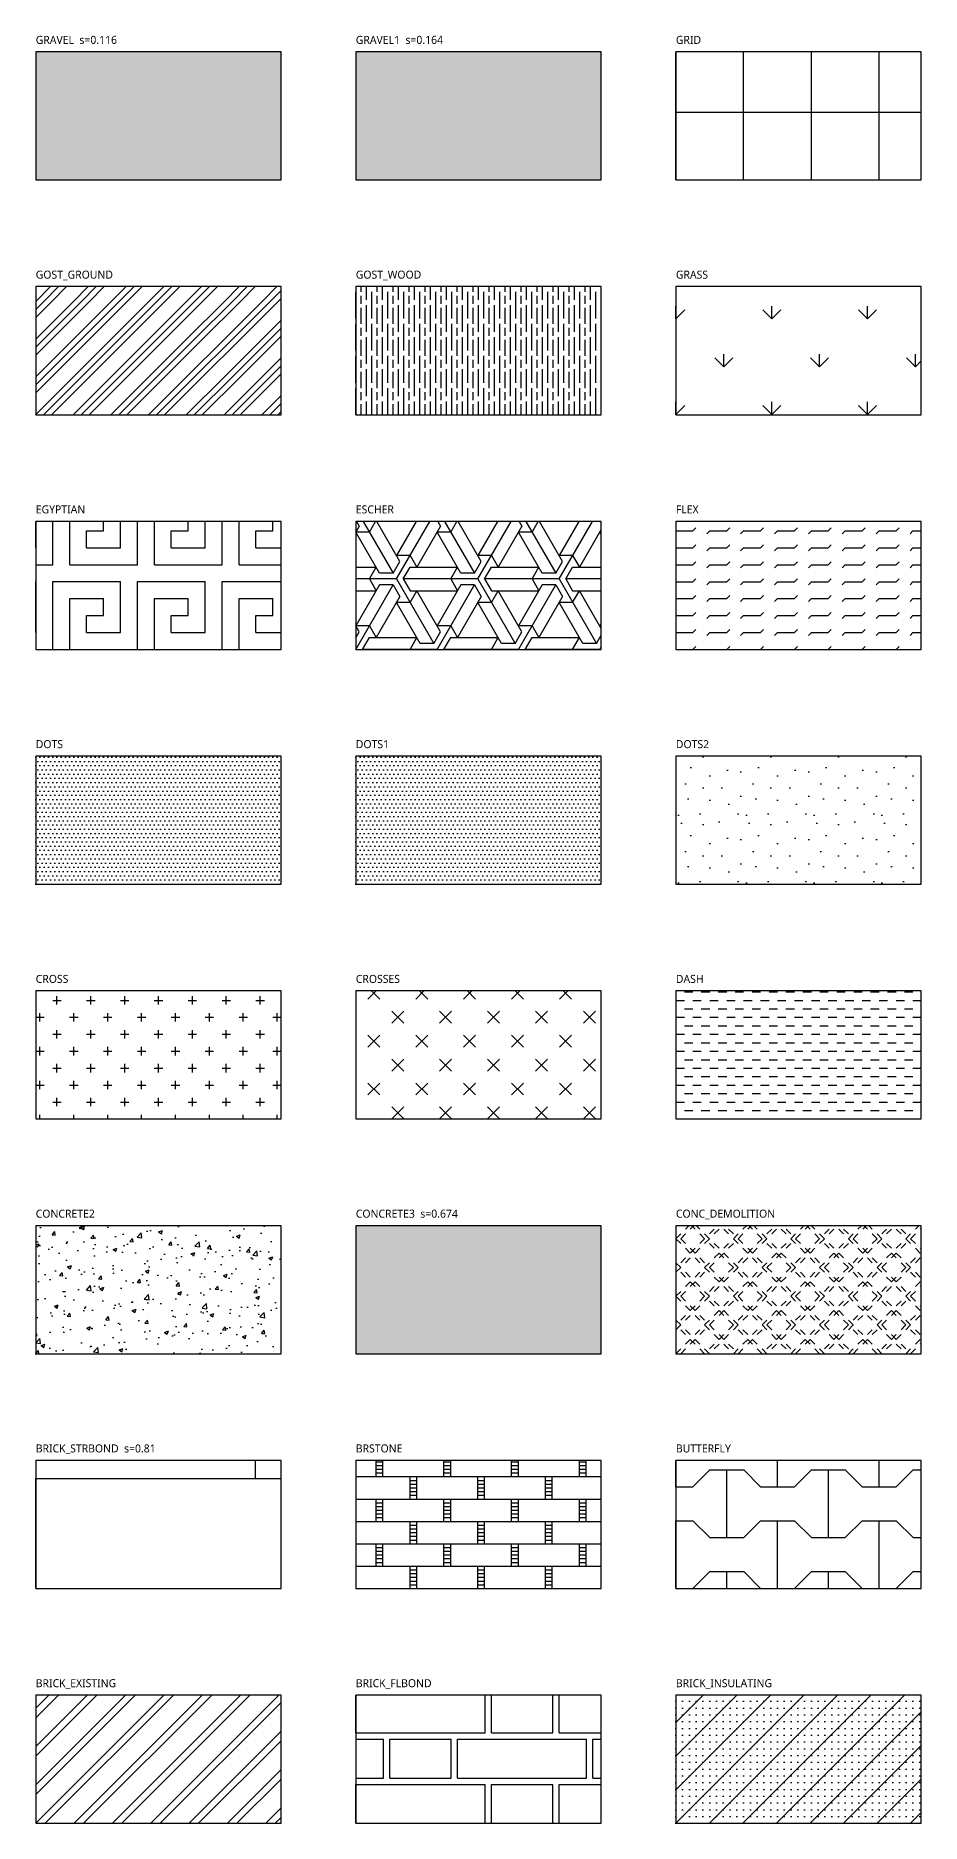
# Model space of a CAD drawing. Header units: metres. Extents: x 0 to 692, y 8 to 2686.
# Drawn here: x 0 to 332, y 656 to 1326 of the extents above; entities that cross this region are included whole.
import ezdxf

# ---------------------------------------------------------------- set-up
doc = ezdxf.new("R2010")
doc.units = ezdxf.units.M
for name, color, linetype in [('FRAME', 8, 'Continuous'), ('HATCH', 7, 'Continuous'), ('LABEL', 2, 'Continuous')]:
    doc.layers.add(name, color=color, linetype=linetype)
doc.styles.add('OpenSans', font='OpenSans-Regular.ttf')

msp = doc.modelspace()

# ---------------------------------------------------------------- hatches: boundary and pattern name
at = {"layer": 'HATCH'}
h = msp.add_hatch(dxfattribs=at)
h.set_pattern_fill('GRAVEL', scale=0.116, style=0)
h.set_pattern_definition([(228.01279, (2.1214, 1274.9464), (-23.5712, -26.5176), [0.396397, -39.24336]), (184.96974, (1.85623, 1274.65176), (35.35679999, 2.94640017), [0.68023, -67.342697]), (132.51045, (1.17856, 1274.59283), (29.464, -32.4104), [0.47964, -47.48428]), (267.27369, (0.02946, 1273.85623), (2.9464, 58.928), [0.619445, -61.32507]), (292.83365, (0, 1273.23749), (-14.732, 35.3568), [0.607415, -60.134177]), (357.27369, (0.23571, 1272.67767), (-58.928, 2.9464), [0.619445, -61.32507]), (37.69424, (0.85446, 1272.64821), (-38.3032, -29.464), [0.819185, -81.099214]), (72.25533, (1.50266, 1273.1491), (20.6248, 64.8208), [0.773395, -76.5661]), (121.42957, (1.73838, 1273.8857), (-23.5712, 38.3032), [0.621543, -61.532833]), (175.23636, (1.41427, 1274.41605), (32.4104, -2.9464), [0.70959, -34.76977]), (222.39744, (0.70714, 1274.47498), (-35.3568, -32.4104), [0.91765, -90.847456]), (138.81407, (2.9464, 1273.82677), (-20.6248, 17.6784), [0.313205, -31.007456]), (171.46923, (2.71069, 1274.03302), (38.3032, -5.8928), [0.59587, -58.99138]), (225, (2.1214, 1274.1214), (-0, -2.9464), [0.41668, -3.75016]), (203.1986, (1.91516, 1274.47498), (14.732, 5.8928), [0.22439, -22.21472]), (291.8014, (1.7089, 1274.3866), (-2.9464, 8.8392), [0.317336, -15.54951]), (30.96376, (1.82677, 1274.09194), (8.8392, 5.8928), [0.51541, -16.664906]), (161.565, (2.2687, 1274.3571), (5.8928, -2.9464), [0.37269, -8.94464]), (16.38954, (0, 1274.38658), (29.464, 8.8392), [0.5221, -51.68824]), (70.34618, (0.50089, 1274.5339), (-11.7856, -32.4104), [0.438015, -43.36337]), (293.1986, (2.26873, 1274.9464), (-5.8928, 14.732), [0.44878, -21.99033]), (343.61046, (2.44551, 1274.5339), (-29.464, 8.8392), [0.5221, -51.68824]), (339.44395, (0, 1272.5598), (-14.732, 5.8928), [0.50348, -24.67057]), (294.77514, (0.47142, 1272.38303), (-14.732, 32.4104), [0.42186, -41.76417]), (66.8014, (2.2982, 1272), (5.8928, 14.732), [0.44878, -21.99033]), (17.35402, (2.47498, 1272.4125), (-38.3032, -11.7856), [0.49391, -48.896756]), (69.44395, (0.85446, 1272), (-5.8928, -14.732), [0.25174, -24.92231]), (101.3099, (2.1214, 1272), (-2.9464, 11.7856), [0.15024, -14.873514]), (165.96376, (2.09194, 1272.1473), (8.8392, -2.9464), [0.607415, -11.5409]), (186.009, (1.50266, 1272.29464), (29.464, 2.9464), [0.56291, -55.727983]), (303.6901, (1.8268, 1273.8268), (-2.9464, 5.8928), [0.424936, -10.19846]), (353.15723, (2.06248, 1273.4732), (50.0888, -5.8928), [0.741886, -73.44657]), (60.9454, (2.79908, 1273.3848), (-11.7856, -20.6248), [0.30335, -30.031695]), (90, (2.9464, 1273.65), (-2.9464, 2.9464), [0.17678, -2.76962]), (120.25644, (1.44374, 1272.38303), (11.7856, -20.6248), [0.409326, -40.52337]), (48.01279, (1.23749, 1272.7366), (23.5712, 26.5176), [0.792794, -38.846964]), (0, (1.7678, 1273.326), (2.9464, 2.9464), [0.76606, -2.18034]), (325.30485, (2.5339, 1273.32588), (29.464, -20.6248), [0.46587, -46.12081]), (254.0546, (2.91694, 1273.0607), (-2.9464, -11.7856), [0.429, -21.021114]), (207.64598, (2.79908, 1272.64821), (-55.9816, -29.464), [0.69849, -69.15046]), (175.42608, (2.18034, 1272.3241), (-38.3032, 2.9464), [0.738954, -73.15638])])
h.paths.add_polyline_path([(0, 1272), (92, 1272), (92, 1320), (0, 1320)])
h = msp.add_hatch(dxfattribs=at)
h.set_pattern_fill('GRAVEL1', scale=0.164, style=0)
h.set_pattern_definition([(228.0128, (122.12544, 1274.952), (-23.6159948, -26.56800396), [0.39715, -39.31795]), (184.9697, (121.85976, 1274.6568), (35.4240031, 2.95197434), [0.68152, -67.47069]), (132.5104, (121.1808, 1274.59776), (29.5199726, -32.4720256), [0.48055, -47.574526]), (267.2737, (120.02952, 1273.85976), (2.95198824, 59.04000087), [0.62062, -61.441623]), (292.8337, (120, 1273.23984), (-14.76002924, 35.4239894), [0.60857, -60.24847]), (357.2737, (120.23616, 1272.67896), (-59.04000087, 2.95198824), [0.62062, -61.441623]), (37.6942, (120.85608, 1272.64944), (-38.37602168, -29.51997167), [0.82074, -81.253354]), (72.2553, (121.50552, 1273.15128), (20.66403177, 64.94398887), [0.774865, -76.71162]), (121.4296, (121.74168, 1273.88928), (-23.6160243, 38.37598535), [0.622724, -61.649783]), (175.2364, (121.41696, 1274.42064), (32.4720028, -2.951975), [0.710936, -34.83585]), (222.3974, (120.70848, 1274.47968), (-35.4240217, -32.471976625), [0.919394, -91.020123]), (138.8141, (122.952, 1273.83024), (-20.6640087, 17.7119921), [0.3138, -31.06639]), (171.4692, (122.71584, 1274.03688), (38.37599494, -5.90402335), [0.597004, -59.1035]), (225, (122.1254, 1274.1254), (-0, -2.952), [0.417475, -3.75728]), (203.1986, (121.9188, 1274.47968), (14.7599992, 5.9040039), [0.22482, -22.25694]), (291.8014, (121.71216, 1274.3911), (-2.9519997, 8.8560008), [0.31794, -15.57907]), (30.9638, (121.83024, 1274.0959), (8.8559942, 5.9040073), [0.51639, -16.69658]), (161.5651, (122.273, 1274.3616), (5.904001, -2.951995), [0.3734, -8.96164]), (16.3895, (120, 1274.39112), (29.52000649, 8.85597848), [0.523094, -51.78648]), (70.3462, (120.50184, 1274.53872), (-11.80798597, -32.4720063), [0.43885, -43.44579]), (293.1986, (122.27304, 1274.952), (-5.9040039, 14.7599992), [0.449634, -22.03213]), (343.6105, (122.45016, 1274.53872), (-29.52000649, 8.85597848), [0.523094, -51.78648]), (339.444, (120, 1272.56088), (-14.7600054, 5.9039882), [0.50444, -24.71746]), (294.7751, (120.47232, 1272.38376), (-14.75997694, 32.4720101), [0.42266, -41.843546]), (66.8014, (122.30256, 1272), (5.9040039, 14.7599992), [0.449634, -22.03213]), (17.354, (122.47968, 1272.41328), (-38.37600596, -11.80798377), [0.494847, -48.98969]), (69.444, (120.85608, 1272), (-5.9039882, -14.7600054), [0.25222, -24.96968]), (101.3099, (122.12544, 1272), (-2.951993, 11.8080022), [0.15052, -14.90178]), (165.9638, (122.0959, 1272.1476), (8.8560016, -2.9519943), [0.60857, -11.56284]), (186.009, (121.50552, 1272.2952), (29.51999926, 2.95199798), [0.56398, -55.8339]), (303.6901, (121.8302, 1273.8302), (-2.952004, 5.903999), [0.42574, -10.21784]), (353.1572, (122.0664, 1273.476), (50.18399813, -5.90402361), [0.743296, -73.586166]), (60.9454, (122.8044, 1273.38744), (-11.8080001, -20.6640011), [0.303926, -30.088774]), (90, (122.952, 1273.653), (-2.952, 2.952), [0.17712, -2.77488]), (120.2564, (121.44648, 1272.38376), (11.8079849, -20.66400725), [0.410104, -40.60039]), (48.0128, (121.23984, 1272.738), (23.6159948, 26.56800396), [0.7943, -38.9208]), (0, (121.7712, 1273.3284), (2.952, 2.952), [0.76752, -2.18448]), (325.3048, (122.53872, 1273.3284), (-29.51998305, 20.6640254), [0.46675, -46.208465]), (254.0546, (122.9225, 1273.0627), (-2.9519997, -11.8080004), [0.42982, -21.06107]), (207.646, (122.8044, 1272.64944), (-56.08798762, -29.52002277), [0.699816, -69.281887]), (175.4261, (122.18448, 1272.32472), (-38.37596496, 2.95198363), [0.74036, -73.295355])])
h.paths.add_polyline_path([(120, 1272), (212, 1272), (212, 1320), (120, 1320)])
h = msp.add_hatch(dxfattribs=at)
h.set_pattern_fill('GRID', style=0)
h.set_pattern_definition([(0, (240, 1272), (0, 25.4), []), (90, (240, 1272), (-25.4, 0), [])])
h.paths.add_polyline_path([(240, 1272), (332, 1272), (332, 1320), (240, 1320)])
h = msp.add_hatch(dxfattribs=at)
h.set_pattern_fill('GOST_GROUND', style=0)
h.set_pattern_definition([(45, (0, 1184), (14.1421, 0), [20]), (45, (3, 1184), (14.1421, 0), [20]), (45, (6, 1184), (14.1421, 0), [20])])
h.paths.add_polyline_path([(0, 1184), (92, 1184), (92, 1232), (0, 1232)])
h = msp.add_hatch(dxfattribs=at)
h.set_pattern_fill('GOST_WOOD', style=0)
h.set_pattern_definition([(90, (120, 1184), (6, 0), [10, -2]), (90, (122, 1182), (6, 0), [6, -1.5, 3, -1.5]), (90, (124, 1179), (6, 0), [10, -2])])
h.paths.add_polyline_path([(120, 1184), (212, 1184), (212, 1232), (120, 1232)])
h = msp.add_hatch(dxfattribs=at)
h.set_pattern_fill('GRASS', style=0)
h.set_pattern_definition([(90, (240, 1184), (-17.9605, 17.9605), [4.7625, -31.1585]), (45, (240, 1184), (-17.9605, 17.9605), [4.7625, -20.6375]), (135, (240, 1184), (-17.9605, -17.9605), [4.7625, -20.6375])])
h.paths.add_polyline_path([(240, 1184), (332, 1184), (332, 1232), (240, 1232)])
h = msp.add_hatch(dxfattribs=at)
h.set_pattern_fill('EGYPTIAN', style=0)
h.set_pattern_definition([(0, (0, 1096), (0, 31.75), [6.35, -6.35, 19.05]), (0, (0, 1102.35), (0, 31.75), [-19.05, 12.7]), (0, (0, 1108.7), (0, 31.75), [-19.05, 6.35, -6.35]), (0, (0, 1115.05), (0, 31.75), [-12.7, 12.7, -6.35]), (0, (0, 1121.4), (0, 31.75), [-6.35, 25.4]), (90, (6.35, 1096), (-31.75, 0), [25.4, -6.35]), (90, (12.7, 1096), (-31.75, 0), [19.05, -12.7]), (90, (19.05, 1096), (-31.75, 0), [-6.35, 6.35, -19.05]), (90, (25.4, 1096), (-31.75, 0), [-12.7, 6.35, -12.7]), (90, (31.75, 1096), (-31.75, 0), [-6.35, 19.05, -6.35])])
h.paths.add_polyline_path([(0, 1096), (92, 1096), (92, 1144), (0, 1144)])
h = msp.add_hatch(dxfattribs=at)
h.set_pattern_fill('ESCHER', style=0)
h.set_pattern_definition([(60, (120, 1096), (-30.48, -7e-09), [27.94, -2.54]), (180, (120, 1096), (15.24, -26.3965), [27.94, -2.54]), (300, (120, 1096), (30.48, -7e-09), [27.94, -2.54]), (60, (122.54, 1096), (-30.48, -7e-09), [5.08, -25.4]), (300, (122.54, 1096), (30.48, -7e-09), [5.08, -25.4]), (60, (118.73, 1098.2), (-30.48, -7e-09), [5.08, -25.4]), (180, (118.73, 1098.2), (15.24, -26.3965), [5.08, -25.4]), (300, (118.73, 1093.8), (30.48, -7e-09), [5.08, -25.4]), (180, (118.73, 1093.8), (15.24, -26.3965), [5.08, -25.4]), (60, (109.84, 1096), (-30.48, -7e-09), [5.08, -25.4]), (300, (109.84, 1096), (30.48, -7e-09), [5.08, -25.4]), (60, (125.08, 1087.2), (-30.48, -7e-09), [5.08, -25.4]), (180, (125.08, 1087.2), (15.24, -26.3965), [5.08, -25.4]), (300, (125.08, 1104.8), (30.48, -7e-09), [5.08, -25.4]), (180, (125.08, 1104.8), (15.24, -26.3965), [5.08, -25.4]), (0, (125.08, 1100.4), (-15.24, 26.3965), [17.78, -12.7]), (0, (125.08, 1091.6), (-15.24, 26.3965), [17.78, -12.7]), (120, (121.27, 1102.6), (-30.48, 7e-09), [17.78, -12.7]), (120, (113.65, 1098.2), (-30.48, 7e-09), [17.78, -12.7]), (240, (113.65, 1093.8), (15.24, -26.3965), [17.78, -12.7]), (240, (121.27, 1089.4), (15.24, -26.3965), [17.78, -12.7])])
h.paths.add_polyline_path([(120, 1096), (212, 1096), (212, 1144), (120, 1144)])
h = msp.add_hatch(dxfattribs=at)
h.set_pattern_fill('FLEX', style=0)
h.set_pattern_definition([(0, (240, 1096), (0, 6.35), [6.35, -6.35]), (45, (246.35, 1096), (0, 6.35), [1.5875, -5.80526, 1.5875, -8.98026])])
h.paths.add_polyline_path([(240, 1096), (332, 1096), (332, 1144), (240, 1144)])
h = msp.add_hatch(dxfattribs=at)
h.set_pattern_fill('DOTS', style=0)
h.set_pattern_definition([(0, (0, 1008), (0.79375, 1.5875), [0, -1.5875])])
h.paths.add_polyline_path([(0, 1008), (92, 1008), (92, 1056), (0, 1056)])
h = msp.add_hatch(dxfattribs=at)
h.set_pattern_fill('DOTS1', style=0)
h.set_pattern_definition([(0, (120, 1008), (0.79375, 1.5875), [0, -1.5875])])
h.paths.add_polyline_path([(120, 1008), (212, 1008), (212, 1056), (120, 1056)])
h = msp.add_hatch(dxfattribs=at)
h.set_pattern_fill('DOTS2', style=0)
h.set_pattern_definition([(0, (241.016, 1008.508), (0, 25.4), [0, -25.4]), (0, (249.144, 1009.016), (0, 25.4), [0, -25.4]), (0, (244.572, 1014.604), (0, 25.4), [0, -25.4]), (0, (250.16, 1018.668), (0, 25.4), [0, -25.4]), (0, (243.556, 1020.192), (0, 25.4), [0, -25.4]), (0, (245.588, 1026.288), (0, 25.4), [0, -25.4]), (0, (242.032, 1030.86), (0, 25.4), [0, -25.4]), (0, (250.16, 1030.352), (0, 25.4), [0, -25.4]), (0, (256.256, 1031.368), (0, 25.4), [0, -25.4]), (0, (259.304, 1025.272), (0, 25.4), [0, -25.4]), (0, (264.384, 1024.764), (0, 25.4), [0, -25.4]), (0, (264.384, 1015.62), (0, 25.4), [0, -25.4]), (0, (259.812, 1012.572), (0, 25.4), [0, -25.4]), (0, (252.7, 1014.096), (0, 25.4), [0, -25.4]), (0, (257.272, 1018.668), (0, 25.4), [0, -25.4]), (0, (252.7, 1023.24), (0, 25.4), [0, -25.4]), (0, (263.368, 1009.016), (0, 25.4), [0, -25.4])])
h.paths.add_polyline_path([(240, 1008), (332, 1008), (332, 1056), (240, 1056)])
h = msp.add_hatch(dxfattribs=at)
h.set_pattern_fill('CROSS', style=0)
h.set_pattern_definition([(0, (0, 920), (6.35, 6.35), [3.175, -9.525]), (90, (1.5875, 918.4125), (-6.35, 6.35), [3.175, -9.525])])
h.paths.add_polyline_path([(0, 920), (92, 920), (92, 968), (0, 968)])
h = msp.add_hatch(dxfattribs=at)
h.set_pattern_fill('CROSSES', style=0)
h.set_pattern_definition([(45, (115.51, 920), (-8.9803, 8.9803), [6.35, -6.35]), (135, (120, 920), (-8.9803, -8.9803), [6.35, -6.35])])
h.paths.add_polyline_path([(120, 920), (212, 920), (212, 968), (120, 968)])
h = msp.add_hatch(dxfattribs=at)
h.set_pattern_fill('DASH', style=0)
h.set_pattern_definition([(0, (240, 920), (3.175, 3.175), [3.175, -3.175])])
h.paths.add_polyline_path([(240, 920), (332, 920), (332, 968), (240, 968)])
h = msp.add_hatch(dxfattribs=at)
h.set_pattern_fill('CONCRETE2', style=0)
h.set_pattern_definition([(50, (0, 832), (14.5747, -1.2751), [1.524, -16.764]), (355, (0, 832), (-2.8194, 15.2845), [1.2192, -13.4112]), (100.451, (1.215, 831.894), (11.7553, 14.0094), [1.2952, -14.2472]), (46.184, (0, 836.064), (21.6863, -3.3633), [2.286, -25.146]), (96.636, (1.807, 835.784), (18.9923, 19.794), [1.943, -21.371]), (351.184, (0, 836.064), (18.9923, 19.794), [1.8288, -20.1168]), (21, (2.032, 835.048), (12.1292, -8.1812), [1.524, -16.764]), (326, (2.032, 835.048), (4.9442, 14.735), [1.2192, -13.4112]), (71.451, (3.043, 834.366), (17.0733, 6.5538), [1.2952, -14.2472]), (37.5, (0, 832), (0.2471, 6.7644), [0, -13.24864, 0, -13.6144, 0, -13.462]), (7.5, (0, 832), (5.34557, 8.01445), [0, -7.76224, 0, -12.94384, 0, -5.1308]), (-32.5, (-4.5314, 832), (10.84727, -0.45831), [0, -5.08, 0, -15.8496, 0, -21.0312]), (-42.5, (-6.563, 832), (11.85034, 2.0341), [0, -6.604, 0, -10.52576, 0, -14.9352])])
h.paths.add_polyline_path([(0, 832), (92, 832), (92, 880), (0, 880)])
h = msp.add_hatch(dxfattribs=at)
h.set_pattern_fill('CONCRETE3', scale=0.674, style=0)
h.set_pattern_definition([(82.88, (185.4503, 871.9064), (-0.000575, 11.413268), [0.0251, -91.99046]), (97.13, (185.4499, 871.931), (-11.419651, 79.89075), [0.03326, -91.9823]), (116.57, (185.4417, 871.9625), (-11.4137, 11.41173), [0.038, -25.4828]), (135, (185.421, 871.993), (-11.41296, 0), [0.04, -16.1003]), (172.88, (185.3911, 872.0216), (-79.892742, 11.405708), [0.0392, -91.9763]), (172.88, (185.3525, 872.0272), (-79.892742, 11.405708), [0.026, -91.9896]), (187.13, (185.3272, 872.0265), (-79.89075, -11.419651), [0.03545, -91.9801]), (225, (185.2905, 872.022), (-0, -11.41296), [0.0409, -16.0994]), (243.44, (185.2576, 871.9967), (0.001, -11.41272), [0.0378, -25.483]), (262.88, (185.2366, 871.9644), (0.000575, -11.413268), [0.0355, -91.98005]), (262.88, (185.2317, 871.9295), (0.000575, -11.413268), [0.026, -91.9896]), (277.13, (185.2322, 871.9042), (11.419651, -79.89075), [0.0326, -91.983]), (296.57, (185.24, 871.8734), (11.4137, -11.41173), [0.038, -25.4828]), (315, (185.261, 871.843), (11.41296, -0), [0.04, -16.1003]), (352.88, (185.2908, 871.8143), (79.892742, -11.405708), [0.0392, -91.9763]), (7.13, (185.3547, 871.8093), (79.89075, 11.419651), [0.0351, -91.9804]), (45, (185.391, 871.814), (0, 11.41296), [0.041, -16.0994]), (63.44, (185.4243, 871.839), (-0.001, 11.41272), [0.0378, -25.483]), (82.88, (185.4453, 871.8715), (-0.000575, 11.413268), [0.0355, -91.98005]), (82.88, (179.0899, 867.9527), (-0.000575, 11.413268), [0.0251, -91.99046]), (97.13, (179.0895, 867.9773), (-11.41965, 79.89075), [0.03326, -91.9823]), (116.57, (179.0813, 868.009), (-11.4137, 11.41173), [0.038, -25.4828]), (135, (179.0605, 868.039), (-11.413, 0), [0.04, -16.1003]), (172.88, (179.0307, 868.0679), (-79.892742, 11.405708), [0.0392, -91.9763]), (172.88, (178.9921, 868.0735), (-79.892742, 11.405708), [0.026, -91.9896]), (187.13, (178.9668, 868.0728), (-79.89075, -11.41965), [0.03545, -91.9801]), (225, (178.93, 868.0685), (-0, -11.413), [0.041, -16.0994]), (243.44, (178.8973, 868.043), (0.001, -11.41272), [0.0378, -25.483]), (262.88, (178.8762, 868.0107), (0.000575, -11.413268), [0.0355, -91.98005]), (262.88, (178.8713, 867.9757), (0.000575, -11.413268), [0.026, -91.9896]), (277.13, (178.8718, 867.9504), (11.41965, -79.89075), [0.0326, -91.983]), (296.57, (178.88, 867.9196), (11.4137, -11.41173), [0.038, -25.4828]), (315, (178.901, 867.889), (11.413, -0), [0.04, -16.1003]), (352.88, (178.9304, 867.8605), (79.892742, -11.405708), [0.0392, -91.9763]), (7.13, (178.9943, 867.8556), (79.89075, 11.41965), [0.0351, -91.9804]), (45, (179.031, 867.86), (0, 11.413), [0.041, -16.0994]), (63.44, (179.064, 867.8855), (-0.001, 11.41272), [0.0378, -25.483]), (82.88, (179.085, 867.9177), (-0.000575, 11.413268), [0.0355, -91.98005]), (82.88, (183.1418, 867.677), (-0.000575, 11.413268), [0.0355, -91.98005]), (63.44, (183.121, 867.645), (-0.001, 11.41272), [0.0378, -25.483]), (45, (183.088, 867.619), (0, 11.413), [0.041, -16.0994]), (7.13, (183.0512, 867.6149), (79.89075, 11.41965), [0.0351, -91.9804]), (352.88, (182.9873, 867.6199), (79.892742, -11.405708), [0.0392, -91.9763]), (315, (182.9576, 867.648), (11.413, -0), [0.04, -16.1003]), (296.57, (182.9367, 867.679), (11.4137, -11.41173), [0.038, -25.4828]), (277.13, (182.9287, 867.7098), (11.41965, -79.89075), [0.0326, -91.983]), (262.88, (182.9282, 867.735), (0.000575, -11.413268), [0.026, -91.9896]), (262.88, (182.9331, 867.77), (0.000575, -11.413268), [0.0355, -91.98005]), (243.44, (182.954, 867.802), (0.001, -11.41272), [0.0378, -25.483]), (225, (182.987, 867.828), (-0, -11.413), [0.041, -16.0994]), (187.13, (183.0237, 867.8321), (-79.89075, -11.41965), [0.03545, -91.9801]), (172.88, (183.049, 867.8328), (-79.892742, 11.405708), [0.026, -91.9896]), (172.88, (183.0876, 867.8272), (-79.892742, 11.405708), [0.0392, -91.9763]), (135, (183.117, 867.799), (-11.413, 0), [0.04, -16.1003]), (116.57, (183.138, 867.768), (-11.4137, 11.41173), [0.038, -25.4828]), (97.13, (183.1464, 867.7366), (-11.41965, 79.89075), [0.03326, -91.9823]), (82.88, (183.1468, 867.712), (-0.000575, 11.413268), [0.0251, -91.99046]), (82.88, (180.0476, 875.8252), (-0.000575, 11.413268), [0.0355, -91.98005]), (63.44, (180.0265, 875.793), (-0.001, 11.41272), [0.0378, -25.483]), (45, (179.994, 875.767), (0, 11.413), [0.041, -16.0994]), (7.13, (179.957, 875.7631), (79.89075, 11.41965), [0.0351, -91.9804]), (352.88, (179.8931, 875.768), (79.892742, -11.405708), [0.0392, -91.9763]), (315, (179.863, 875.7965), (11.413, -0), [0.04, -16.1003]), (296.57, (179.8425, 875.827), (11.4137, -11.41173), [0.038, -25.4828]), (277.13, (179.8345, 875.8579), (11.41965, -79.89075), [0.0326, -91.983]), (262.88, (179.834, 875.8832), (0.000575, -11.413268), [0.026, -91.9896]), (262.88, (179.8389, 875.9182), (0.000575, -11.413268), [0.0355, -91.98005]), (243.44, (179.86, 875.9504), (0.001, -11.41272), [0.0378, -25.483]), (225, (179.893, 875.976), (-0, -11.413), [0.0409, -16.0994]), (187.13, (179.9295, 875.9803), (-79.89075, -11.41965), [0.03545, -91.9801]), (172.88, (179.9548, 875.981), (-79.892742, 11.405708), [0.026, -91.9896]), (172.88, (179.9934, 875.9754), (-79.892742, 11.405708), [0.0392, -91.9763]), (135, (180.023, 875.947), (-11.413, 0), [0.04, -16.1003]), (116.57, (180.044, 875.916), (-11.4137, 11.41173), [0.038, -25.4828]), (97.13, (180.0521, 875.8848), (-11.41965, 79.89075), [0.03326, -91.9823]), (82.88, (180.0525, 875.8602), (-0.000575, 11.413268), [0.0251, -91.99046]), (82.88, (179.392, 875.1181), (-0.000575, 11.413268), [0.1048, -91.91075]), (97.13, (179.3903, 875.221), (-11.41965, 79.89075), [0.1388, -91.8767]), (116.57, (179.3564, 875.3523), (-11.4137, 11.41173), [0.1584, -25.3623]), (135, (179.269, 875.48), (-11.413, 0), [0.1672, -15.9732]), (172.88, (179.145, 875.599), (-79.892742, 11.405708), [0.1638, -91.85174]), (172.88, (178.9839, 875.6224), (-79.892742, 11.405708), [0.1084, -91.90715]), (187.13, (178.8783, 875.6196), (-79.89075, -11.41965), [0.148, -91.8676]), (225, (178.725, 875.602), (-0, -11.413), [0.1709, -15.9695]), (243.44, (178.588, 875.495), (0.001, -11.41272), [0.1578, -25.363]), (262.88, (178.5001, 875.3603), (0.000575, -11.413268), [0.1483, -91.8673]), (262.88, (178.4797, 875.2144), (0.000575, -11.413268), [0.1084, -91.90715]), (277.13, (178.4817, 875.1087), (11.41965, -79.89075), [0.13595, -91.8796]), (296.57, (178.515, 874.9803), (11.4137, -11.41173), [0.1584, -25.3623]), (315, (178.602, 874.8525), (11.413, -0), [0.1672, -15.9732]), (352.88, (178.7264, 874.7335), (79.892742, -11.405708), [0.1638, -91.85174]), (7.13, (178.9932, 874.7129), (79.89075, 11.41965), [0.1467, -91.8689]), (45, (179.146, 874.731), (0, 11.413), [0.1711, -15.9693]), (63.44, (179.2836, 874.8377), (-0.001, 11.41272), [0.1578, -25.363]), (82.88, (179.3714, 874.9722), (-0.000575, 11.413268), [0.1483, -91.8673]), (82.88, (178.8557, 876.313), (-0.000575, 11.413268), [0.1483, -91.8673]), (63.44, (178.768, 876.1785), (-0.001, 11.41272), [0.1578, -25.363]), (45, (178.6304, 876.072), (0, 11.413), [0.1711, -15.9693]), (7.13, (178.4775, 876.0537), (79.89075, 11.41965), [0.1467, -91.8689]), (352.88, (178.2107, 876.0743), (79.892742, -11.405708), [0.1638, -91.85174]), (315, (178.0866, 876.193), (11.413, -0), [0.1672, -15.9732]), (296.57, (177.9994, 876.321), (11.4137, -11.41173), [0.1584, -25.3623]), (277.13, (177.966, 876.4496), (11.41965, -79.89075), [0.13595, -91.8796]), (262.88, (177.964, 876.5553), (0.000575, -11.413268), [0.1084, -91.90715]), (262.88, (177.9844, 876.7012), (0.000575, -11.413268), [0.1483, -91.8673]), (243.44, (178.072, 876.8357), (0.001, -11.41272), [0.1578, -25.363]), (225, (178.2095, 876.9425), (-0, -11.413), [0.1709, -15.9695]), (187.13, (178.3626, 876.9605), (-79.89075, -11.41965), [0.148, -91.8676]), (172.88, (178.4682, 876.9632), (-79.892742, 11.405708), [0.1084, -91.90715]), (172.88, (178.6294, 876.9399), (-79.892742, 11.405708), [0.1638, -91.85174]), (135, (178.7535, 876.821), (-11.413, 0), [0.1672, -15.9732]), (116.57, (178.8407, 876.693), (-11.4137, 11.41173), [0.1584, -25.3623]), (97.13, (178.8746, 876.5618), (-11.41965, 79.89075), [0.1388, -91.8767]), (82.88, (178.8764, 876.459), (-0.000575, 11.413268), [0.1048, -91.91075]), (82.88, (183.8556, 874.4601), (-0.000575, 11.413268), [0.3531, -91.66245]), (63.44, (183.6464, 874.1396), (-0.001, 11.41272), [0.3758, -25.145]), (45, (183.319, 873.885), (0, 11.413), [0.4075, -15.7329]), (7.13, (182.9549, 873.8424), (79.89075, 11.41965), [0.3493, -91.6663]), (352.88, (182.3196, 873.8915), (79.892742, -11.405708), [0.39016, -91.6254]), (315, (182.024, 874.175), (11.413, -0), [0.3982, -15.7422]), (296.57, (181.8164, 874.4793), (11.4137, -11.41173), [0.3773, -25.1434]), (277.13, (181.7368, 874.7852), (11.41965, -79.89075), [0.3238, -91.6918]), (262.88, (181.732, 875.0369), (0.000575, -11.413268), [0.2582, -91.7574]), (262.88, (181.7806, 875.3844), (0.000575, -11.413268), [0.3531, -91.66245]), (243.44, (181.99, 875.705), (0.001, -11.41272), [0.3758, -25.145]), (225, (182.317, 875.959), (-0, -11.41296), [0.407, -15.7334]), (187.13, (182.6814, 876.0019), (-79.89075, -11.419651), [0.3525, -91.6631]), (172.88, (182.9328, 876.0084), (-79.892742, 11.405708), [0.2582, -91.7574]), (172.88, (183.3166, 875.9529), (-79.892742, 11.405708), [0.39016, -91.6254]), (135, (183.612, 875.6696), (-11.41296, 0), [0.3982, -15.7422]), (116.57, (183.82, 875.365), (-11.4137, 11.41173), [0.3773, -25.1434]), (97.13, (183.9007, 875.0525), (-11.419651, 79.89075), [0.3306, -91.68494]), (82.88, (183.9049, 874.8075), (-0.000575, 11.413268), [0.2496, -91.76594]), (82.88, (187.1022, 868.4128), (-0.000575, 11.413268), [0.2496, -91.76594]), (97.13, (187.0981, 868.6578), (-11.419651, 79.89075), [0.3306, -91.68494]), (116.57, (187.017, 868.9704), (-11.4137, 11.41173), [0.3773, -25.1434]), (135, (186.81, 869.275), (-11.41296, 0), [0.3982, -15.7422]), (172.88, (186.514, 869.5582), (-79.892742, 11.405708), [0.39016, -91.6254]), (172.88, (186.1302, 869.6137), (-79.892742, 11.405708), [0.2582, -91.7574]), (187.13, (185.8788, 869.6071), (-79.89075, -11.41965), [0.3525, -91.6631]), (225, (185.514, 869.564), (-0, -11.413), [0.407, -15.7334]), (243.44, (185.187, 869.31), (0.001, -11.41272), [0.3758, -25.145]), (262.88, (184.978, 868.9896), (0.000575, -11.413268), [0.3531, -91.66245]), (262.88, (184.9293, 868.6421), (0.000575, -11.413268), [0.2582, -91.7574]), (277.13, (184.9342, 868.3904), (11.41965, -79.89075), [0.3238, -91.6918]), (296.57, (185.014, 868.0845), (11.4137, -11.41173), [0.3773, -25.1434]), (315, (185.221, 867.78), (11.413, -0), [0.3982, -15.7422]), (352.88, (185.517, 867.4968), (79.892742, -11.405708), [0.39016, -91.6254]), (7.13, (186.1523, 867.4476), (79.89075, 11.41965), [0.3493, -91.6663]), (45, (186.5166, 867.49), (0, 11.413), [0.4075, -15.7329]), (63.44, (186.844, 867.745), (-0.001, 11.41272), [0.3758, -25.145]), (82.88, (187.053, 868.0653), (-0.000575, 11.413268), [0.3531, -91.66245]), (82.88, (187.7946, 872.5656), (-0.000575, 11.413268), [0.1483, -91.8673]), (63.44, (187.707, 872.431), (-0.001, 11.41272), [0.1578, -25.363]), (45, (187.569, 872.324), (0, 11.41296), [0.1711, -15.9693]), (7.13, (187.4164, 872.3062), (79.89075, 11.419651), [0.1467, -91.8689]), (352.88, (187.1496, 872.3269), (79.892742, -11.405708), [0.1638, -91.85174]), (315, (187.0255, 872.446), (11.41296, -0), [0.1672, -15.9732]), (296.57, (186.9383, 872.5737), (11.4137, -11.41173), [0.1584, -25.3623]), (277.13, (186.9049, 872.7021), (11.419651, -79.89075), [0.13595, -91.8796]), (262.88, (186.9029, 872.8078), (0.000575, -11.413268), [0.1084, -91.90715]), (262.88, (186.9233, 872.9537), (0.000575, -11.413268), [0.1483, -91.8673]), (243.44, (187.011, 873.0883), (0.001, -11.41272), [0.1578, -25.363]), (225, (187.148, 873.195), (-0, -11.41296), [0.1709, -15.9695]), (187.13, (187.3015, 873.213), (-79.89075, -11.419651), [0.148, -91.8676]), (172.88, (187.4071, 873.2157), (-79.892742, 11.405708), [0.1084, -91.90715]), (172.88, (187.5683, 873.1924), (-79.892742, 11.405708), [0.1638, -91.85174]), (135, (187.6924, 873.0735), (-11.41296, 0), [0.1672, -15.9732]), (116.57, (187.7796, 872.9457), (-11.4137, 11.41173), [0.1584, -25.3623]), (97.13, (187.8135, 872.8144), (-11.419651, 79.89075), [0.1388, -91.87674]), (82.88, (187.8153, 872.7115), (-0.000575, 11.413268), [0.1048, -91.91075]), (82.88, (185.7204, 876.3409), (-0.000575, 11.413268), [0.0355, -91.98005]), (63.44, (185.6993, 876.3087), (-0.001, 11.41272), [0.0378, -25.483]), (45, (185.666, 876.283), (0, 11.41296), [0.041, -16.0994]), (7.13, (185.6298, 876.2788), (79.89075, 11.419651), [0.0351, -91.98044]), (352.88, (185.5659, 876.2837), (79.892742, -11.405708), [0.03924, -91.9763]), (315, (185.536, 876.312), (11.41296, -0), [0.04, -16.1003]), (296.57, (185.515, 876.343), (11.4137, -11.41173), [0.038, -25.4828]), (277.13, (185.5072, 876.3736), (11.419651, -79.89075), [0.03256, -91.983]), (262.88, (185.5068, 876.399), (0.000575, -11.413268), [0.026, -91.9896]), (262.88, (185.5117, 876.4339), (0.000575, -11.413268), [0.0355, -91.98005]), (243.44, (185.5327, 876.466), (0.001, -11.41272), [0.0378, -25.483]), (225, (185.5656, 876.492), (-0, -11.41296), [0.0409, -16.0994]), (187.13, (185.6023, 876.496), (-79.89075, -11.419651), [0.03545, -91.9801]), (172.88, (185.6275, 876.4966), (-79.892742, 11.405708), [0.026, -91.9896]), (172.88, (185.6661, 876.491), (-79.892742, 11.405708), [0.03924, -91.9763]), (135, (185.696, 876.4626), (-11.41296, 0), [0.04, -16.1003]), (116.57, (185.717, 876.432), (-11.4137, 11.41173), [0.038, -25.4828]), (97.13, (185.7249, 876.4005), (-11.419651, 79.89075), [0.03326, -91.9823]), (82.88, (185.7253, 876.3759), (-0.000575, 11.413268), [0.0251, -91.99046]), (82.88, (186.1991, 875.3198), (-0.000575, 11.413268), [0.1073, -91.90825]), (63.44, (186.1356, 875.2225), (-0.001, 11.41272), [0.1142, -25.4066]), (45, (186.036, 875.145), (0, 11.41296), [0.1238, -16.0165]), (7.13, (185.9254, 875.1321), (79.89075, 11.419651), [0.10615, -91.9094]), (352.88, (185.7323, 875.147), (79.892742, -11.405708), [0.1186, -91.897]), (315, (185.6424, 875.233), (11.41296, -0), [0.121, -16.0193]), (296.57, (185.5794, 875.3257), (11.4137, -11.41173), [0.1147, -25.4061]), (277.13, (185.5552, 875.4187), (11.419651, -79.89075), [0.0984, -91.9172]), (262.88, (185.5537, 875.4952), (0.000575, -11.413268), [0.0785, -91.9371]), (262.88, (185.5685, 875.6008), (0.000575, -11.413268), [0.1073, -91.90825]), (243.44, (185.632, 875.698), (0.001, -11.41272), [0.1142, -25.4066]), (225, (185.7314, 875.7754), (-0, -11.41296), [0.1237, -16.0167]), (187.13, (185.8423, 875.7884), (-79.89075, -11.419651), [0.1071, -91.90844]), (172.88, (185.9187, 875.7904), (-79.892742, 11.405708), [0.0785, -91.9371]), (172.88, (186.0353, 875.7736), (-79.892742, 11.405708), [0.1186, -91.897]), (135, (186.125, 875.6874), (-11.41296, 0), [0.121, -16.0193]), (116.57, (186.1883, 875.595), (-11.4137, 11.41173), [0.1147, -25.4061]), (97.13, (186.2128, 875.4999), (-11.419651, 79.89075), [0.1005, -91.9151]), (82.88, (186.2141, 875.4255), (-0.000575, 11.413268), [0.0759, -91.9397]), (82.88, (183.3802, 871.4394), (-0.000575, 11.413268), [0.1048, -91.91075]), (97.13, (183.3785, 871.5423), (-11.41965, 79.89075), [0.1388, -91.8767]), (116.57, (183.3445, 871.6736), (-11.4137, 11.41173), [0.1584, -25.3623]), (135, (183.257, 871.801), (-11.413, 0), [0.1672, -15.9732]), (172.88, (183.1332, 871.9204), (-79.892742, 11.405708), [0.1638, -91.85174]), (172.88, (182.972, 871.9437), (-79.892742, 11.405708), [0.1084, -91.90715]), (187.13, (182.8665, 871.9409), (-79.89075, -11.41965), [0.148, -91.8676]), (225, (182.713, 871.923), (-0, -11.413), [0.1709, -15.9695]), (243.44, (182.576, 871.816), (0.001, -11.41272), [0.1578, -25.363]), (262.88, (182.4882, 871.6816), (0.000575, -11.413268), [0.1483, -91.8673]), (262.88, (182.4678, 871.5357), (0.000575, -11.413268), [0.1084, -91.90715]), (277.13, (182.4698, 871.43), (11.41965, -79.89075), [0.13595, -91.8796]), (296.57, (182.503, 871.3016), (11.4137, -11.41173), [0.1584, -25.3623]), (315, (182.59, 871.174), (11.413, -0), [0.1672, -15.9732]), (352.88, (182.7146, 871.0548), (79.892742, -11.405708), [0.1638, -91.85174]), (7.13, (182.9813, 871.0342), (79.89075, 11.41965), [0.1467, -91.8689]), (45, (183.134, 871.052), (0, 11.413), [0.1711, -15.9693]), (63.44, (183.2717, 871.159), (-0.001, 11.41272), [0.1578, -25.363]), (82.88, (183.3595, 871.2935), (-0.000575, 11.413268), [0.1483, -91.8673]), (82.88, (181.1602, 871.9186), (-0.000575, 11.413268), [0.0759, -91.9397]), (97.13, (181.1589, 871.9931), (-11.41965, 79.89075), [0.1005, -91.9151]), (116.57, (181.1344, 872.088), (-11.4137, 11.41173), [0.1147, -25.4061]), (135, (181.071, 872.181), (-11.413, 0), [0.121, -16.0193]), (172.88, (180.9814, 872.2668), (-79.892742, 11.405708), [0.1186, -91.897]), (172.88, (180.8648, 872.2836), (-79.892742, 11.405708), [0.0785, -91.9371]), (187.13, (180.7883, 872.2816), (-79.89075, -11.41965), [0.1071, -91.90844]), (225, (180.6775, 872.269), (-0, -11.413), [0.1237, -16.0167]), (243.44, (180.578, 872.1914), (0.001, -11.41272), [0.1142, -25.4066]), (262.88, (180.5146, 872.094), (0.000575, -11.413268), [0.1073, -91.90825]), (262.88, (180.4998, 871.9884), (0.000575, -11.413268), [0.0785, -91.9371]), (277.13, (180.5012, 871.9119), (11.41965, -79.89075), [0.0984, -91.9172]), (296.57, (180.5255, 871.819), (11.4137, -11.41173), [0.1147, -25.4061]), (315, (180.5885, 871.726), (11.413, -0), [0.121, -16.0193]), (352.88, (180.6784, 871.6403), (79.892742, -11.405708), [0.1186, -91.897]), (7.13, (180.8715, 871.6253), (79.89075, 11.41965), [0.10615, -91.9094]), (45, (180.982, 871.638), (0, 11.413), [0.1238, -16.0165]), (63.44, (181.0816, 871.7157), (-0.001, 11.41272), [0.1142, -25.4066]), (82.88, (181.1452, 871.813), (-0.000575, 11.413268), [0.1073, -91.90825]), (82.88, (179.344, 871.159), (-0.000575, 11.413268), [0.1443, -91.8712]), (97.13, (179.3416, 871.3006), (-11.41965, 79.89075), [0.19115, -91.8244]), (116.57, (179.295, 871.4814), (-11.4137, 11.41173), [0.2181, -25.3026]), (135, (179.175, 871.657), (-11.413, 0), [0.2302, -15.9101]), (172.88, (179.0039, 871.8212), (-79.892742, 11.405708), [0.2256, -91.79]), (172.88, (178.782, 871.8533), (-79.892742, 11.405708), [0.1493, -91.8663]), (187.13, (178.6367, 871.8495), (-79.89075, -11.41965), [0.2038, -91.8118]), (225, (178.426, 871.825), (-0, -11.413), [0.2353, -15.9051]), (243.44, (178.237, 871.678), (0.001, -11.41272), [0.2172, -25.3035]), (262.88, (178.1159, 871.4925), (0.000575, -11.413268), [0.20416, -91.8114]), (262.88, (178.0877, 871.2916), (0.000575, -11.413268), [0.1493, -91.8663]), (277.13, (178.0905, 871.146), (11.41965, -79.89075), [0.1872, -91.8284]), (296.57, (178.1366, 870.969), (11.4137, -11.41173), [0.2181, -25.3026]), (315, (178.2565, 870.793), (11.413, -0), [0.2302, -15.9101]), (352.88, (178.4275, 870.6294), (79.892742, -11.405708), [0.2256, -91.79]), (7.13, (178.7948, 870.601), (79.89075, 11.41965), [0.20194, -91.8136]), (45, (179.0054, 870.626), (0, 11.413), [0.2356, -15.9048]), (63.44, (179.1946, 870.773), (-0.001, 11.41272), [0.2172, -25.3035]), (82.88, (179.3155, 870.9581), (-0.000575, 11.413268), [0.20416, -91.8114]), (82.88, (180.6714, 872.869), (-0.000575, 11.413268), [0.0251, -91.99046]), (97.13, (180.671, 872.8937), (-11.41965, 79.89075), [0.03326, -91.9823]), (116.57, (180.663, 872.925), (-11.4137, 11.41173), [0.038, -25.4828]), (135, (180.642, 872.956), (-11.413, 0), [0.04, -16.1003]), (172.88, (180.6122, 872.9843), (-79.892742, 11.405708), [0.0392, -91.9763]), (172.88, (180.5736, 872.9898), (-79.892742, 11.405708), [0.026, -91.9896]), (187.13, (180.5483, 872.9892), (-79.89075, -11.41965), [0.03545, -91.9801]), (225, (180.512, 872.985), (-0, -11.413), [0.041, -16.0994]), (243.44, (180.479, 872.9593), (0.001, -11.41272), [0.0378, -25.483]), (262.88, (180.4577, 872.9271), (0.000575, -11.413268), [0.0355, -91.98005]), (262.88, (180.4528, 872.8921), (0.000575, -11.413268), [0.026, -91.9896]), (277.13, (180.4533, 872.8668), (11.41965, -79.89075), [0.0326, -91.983]), (296.57, (180.4613, 872.836), (11.4137, -11.41173), [0.038, -25.4828]), (315, (180.482, 872.8054), (11.413, -0), [0.04, -16.1003]), (352.88, (180.512, 872.7769), (79.892742, -11.405708), [0.0392, -91.9763]), (7.13, (180.5758, 872.772), (79.89075, 11.41965), [0.0351, -91.9804]), (45, (180.6125, 872.776), (0, 11.413), [0.041, -16.0994]), (63.44, (180.6454, 872.802), (-0.001, 11.41272), [0.0378, -25.483]), (82.88, (180.6664, 872.8341), (-0.000575, 11.413268), [0.0355, -91.98005]), (82.88, (181.5177, 869.3718), (-0.000575, 11.413268), [0.3531, -91.66245]), (63.44, (181.3086, 869.0513), (-0.001, 11.41272), [0.3758, -25.145]), (45, (180.981, 868.797), (0, 11.413), [0.4075, -15.7329]), (7.13, (180.617, 868.7541), (79.89075, 11.41965), [0.3493, -91.6663]), (352.88, (179.9818, 868.8032), (79.892742, -11.405708), [0.39016, -91.6254]), (315, (179.686, 869.0866), (11.413, -0), [0.3982, -15.7422]), (296.57, (179.4785, 869.391), (11.4137, -11.41173), [0.3773, -25.1434]), (277.13, (179.3989, 869.6969), (11.41965, -79.89075), [0.3238, -91.6918]), (262.88, (179.394, 869.9486), (0.000575, -11.413268), [0.2582, -91.7574]), (262.88, (179.4428, 870.296), (0.000575, -11.413268), [0.3531, -91.66245]), (243.44, (179.652, 870.6165), (0.001, -11.41272), [0.3758, -25.145]), (225, (179.979, 870.871), (-0, -11.413), [0.407, -15.7334]), (187.13, (180.3435, 870.9136), (-79.89075, -11.41965), [0.3525, -91.6631]), (172.88, (180.5949, 870.9201), (-79.892742, 11.405708), [0.2582, -91.7574]), (172.88, (180.9787, 870.8646), (-79.892742, 11.405708), [0.39016, -91.6254]), (135, (181.2745, 870.581), (-11.413, 0), [0.3982, -15.7422]), (116.57, (181.482, 870.277), (-11.4137, 11.41173), [0.3773, -25.1434]), (97.13, (181.5629, 869.9642), (-11.41965, 79.89075), [0.3306, -91.68494]), (82.88, (181.567, 869.7192), (-0.000575, 11.413268), [0.2496, -91.76594])])
h.paths.add_polyline_path([(120, 832), (212, 832), (212, 880), (120, 880)])
h = msp.add_hatch(dxfattribs=at)
h.set_pattern_fill('CONC_DEMOLITION', style=0)
h.set_pattern_definition([(45, (240, 832), (-5.38815, 5.38815), [2.54, -2.54]), (45, (241.796, 832), (-5.38815, 5.38815), [2.54, -2.54]), (-45, (240, 832), (5.38815, 5.38815), [2.54, -2.54]), (-45, (241.796, 832), (5.38815, 5.38815), [2.54, -2.54])])
h.paths.add_polyline_path([(240, 832), (332, 832), (332, 880), (240, 880)])
h = msp.add_hatch(dxfattribs=at)
h.set_pattern_fill('BRICK_STRBOND', scale=0.81, style=0)
h.set_pattern_definition([(0, (0, 744), (0, 41.148), []), (90, (0, 744), (-82.296, 41.15), [41.148, -41.148])])
h.paths.add_polyline_path([(0, 744), (92, 744), (92, 792), (0, 792)])
h = msp.add_hatch(dxfattribs=at)
h.set_pattern_fill('BRSTONE', style=0)
h.set_pattern_definition([(0, (120, 744), (0, 8.382), []), (90, (142.86, 744), (-12.7, 8.382), [8.382, -8.382]), (90, (140.32, 744), (-12.7, 8.382), [8.382, -8.382]), (0, (142.86, 745.397), (12.7, 8.382), [-22.86, 2.54]), (0, (142.86, 746.794), (12.7, 8.382), [-22.86, 2.54]), (0, (142.86, 748.191), (12.7, 8.382), [-22.86, 2.54]), (0, (142.86, 749.588), (12.7, 8.382), [-22.86, 2.54]), (0, (142.86, 750.985), (12.7, 8.382), [-22.86, 2.54])])
h.paths.add_polyline_path([(120, 744), (212, 744), (212, 792), (120, 792)])
h = msp.add_hatch(dxfattribs=at)
h.set_pattern_fill('BUTTERFLY', style=0)
h.set_pattern_definition([(0, (233.65, 744), (19.05, 19.05), [12.7, -25.4]), (0, (252.7, 750.35), (19.05, 19.05), [12.7, -25.4]), (90, (240, 744), (-19.05, 19.05), [25.4, -12.7]), (45, (246.35, 744), (-19.05, 19.05), [8.98, -17.9605]), (135, (233.65, 744), (-19.05, -19.05), [8.98, -17.9605])])
h.paths.add_polyline_path([(240, 744), (332, 744), (332, 792), (240, 792)])
h = msp.add_hatch(dxfattribs=at)
h.set_pattern_fill('BRICK_EXISTING', style=0)
h.set_pattern_definition([(45, (0, 656), (-7.1842, 7.1842), []), (45, (3.592, 656), (-7.1842, 7.1842), [])])
h.paths.add_polyline_path([(0, 656), (92, 656), (92, 704), (0, 704)])
h = msp.add_hatch(dxfattribs=at)
h.set_pattern_fill('BRICK_FLBOND', style=0)
h.set_pattern_definition([(0, (120, 656), (38.1, 16.9333), [48.419, -27.781]), (0, (170.8, 656), (38.1, 16.9333), [23.019, -53.181]), (0, (120, 670.552), (38.1, 16.9333), [48.419, -27.781]), (0, (170.8, 670.552), (38.1, 16.9333), [23.019, -53.181]), (90, (120, 656), (-38.1, 16.933), [14.552, -19.315]), (90, (168.42, 656), (-38.1, 16.933), [14.552, -19.315]), (90, (170.8, 656), (-38.1, 16.933), [14.552, -19.315]), (90, (193.82, 656), (-38.1, 16.933), [14.552, -19.315])])
h.paths.add_polyline_path([(120, 656), (212, 656), (212, 704), (120, 704)])
h = msp.add_hatch(dxfattribs=at)
h.set_pattern_fill('BRICK_INSULATING', style=0)
h.set_pattern_definition([(45, (240, 656), (-6.2862, 6.2862), []), (0, (240, 656), (0, 2.54), [0, -2.54])])
h.paths.add_polyline_path([(240, 656), (332, 656), (332, 704), (240, 704)])

# ---------------------------------------------------------------- linework, layer by layer
at = {"layer": 'FRAME'}
for points in [[(0, 1272), (92, 1272), (92, 1320), (0, 1320)], [(120, 1272), (212, 1272), (212, 1320), (120, 1320)], [(240, 1272), (332, 1272), (332, 1320), (240, 1320)], [(0, 1184), (92, 1184), (92, 1232), (0, 1232)], [(120, 1184), (212, 1184), (212, 1232), (120, 1232)], [(240, 1184), (332, 1184), (332, 1232), (240, 1232)], [(0, 1096), (92, 1096), (92, 1144), (0, 1144)], [(120, 1096), (212, 1096), (212, 1144), (120, 1144)], [(240, 1096), (332, 1096), (332, 1144), (240, 1144)], [(0, 1008), (92, 1008), (92, 1056), (0, 1056)], [(120, 1008), (212, 1008), (212, 1056), (120, 1056)], [(240, 1008), (332, 1008), (332, 1056), (240, 1056)], [(0, 920), (92, 920), (92, 968), (0, 968)], [(120, 920), (212, 920), (212, 968), (120, 968)], [(240, 920), (332, 920), (332, 968), (240, 968)], [(0, 832), (92, 832), (92, 880), (0, 880)], [(120, 832), (212, 832), (212, 880), (120, 880)], [(240, 832), (332, 832), (332, 880), (240, 880)], [(0, 744), (92, 744), (92, 792), (0, 792)], [(120, 744), (212, 744), (212, 792), (120, 792)], [(240, 744), (332, 744), (332, 792), (240, 792)], [(0, 656), (92, 656), (92, 704), (0, 704)], [(120, 656), (212, 656), (212, 704), (120, 704)], [(240, 656), (332, 656), (332, 704), (240, 704)]]:
    msp.add_lwpolyline(points, close=True, dxfattribs=at)

# ---------------------------------------------------------------- texts
at = {"layer": 'LABEL', "style": 'OpenSans'}
for s, p in [('GRAVEL  s=0.116', (0, 1323)), ('GRAVEL1  s=0.164', (120, 1323)), ('GRID', (240, 1323)), ('GOST_GROUND', (0, 1235)), ('GOST_WOOD', (120, 1235)), ('GRASS', (240, 1235)), ('EGYPTIAN', (0, 1147)), ('ESCHER', (120, 1147)), ('FLEX', (240, 1147)), ('DOTS', (0, 1059)), ('DOTS1', (120, 1059)), ('DOTS2', (240, 1059)), ('CROSS', (0, 971)), ('CROSSES', (120, 971)), ('DASH', (240, 971)), ('CONCRETE2', (0, 883)), ('CONCRETE3  s=0.674', (120, 883)), ('CONC_DEMOLITION', (240, 883)), ('BRICK_STRBOND  s=0.81', (0, 795)), ('BRSTONE', (120, 795)), ('BUTTERFLY', (240, 795)), ('BRICK_EXISTING', (0, 707)), ('BRICK_FLBOND', (120, 707)), ('BRICK_INSULATING', (240, 707))]:
    msp.add_text(s, height=3, dxfattribs=at).set_placement(p)

doc.saveas('drawing.dxf')
